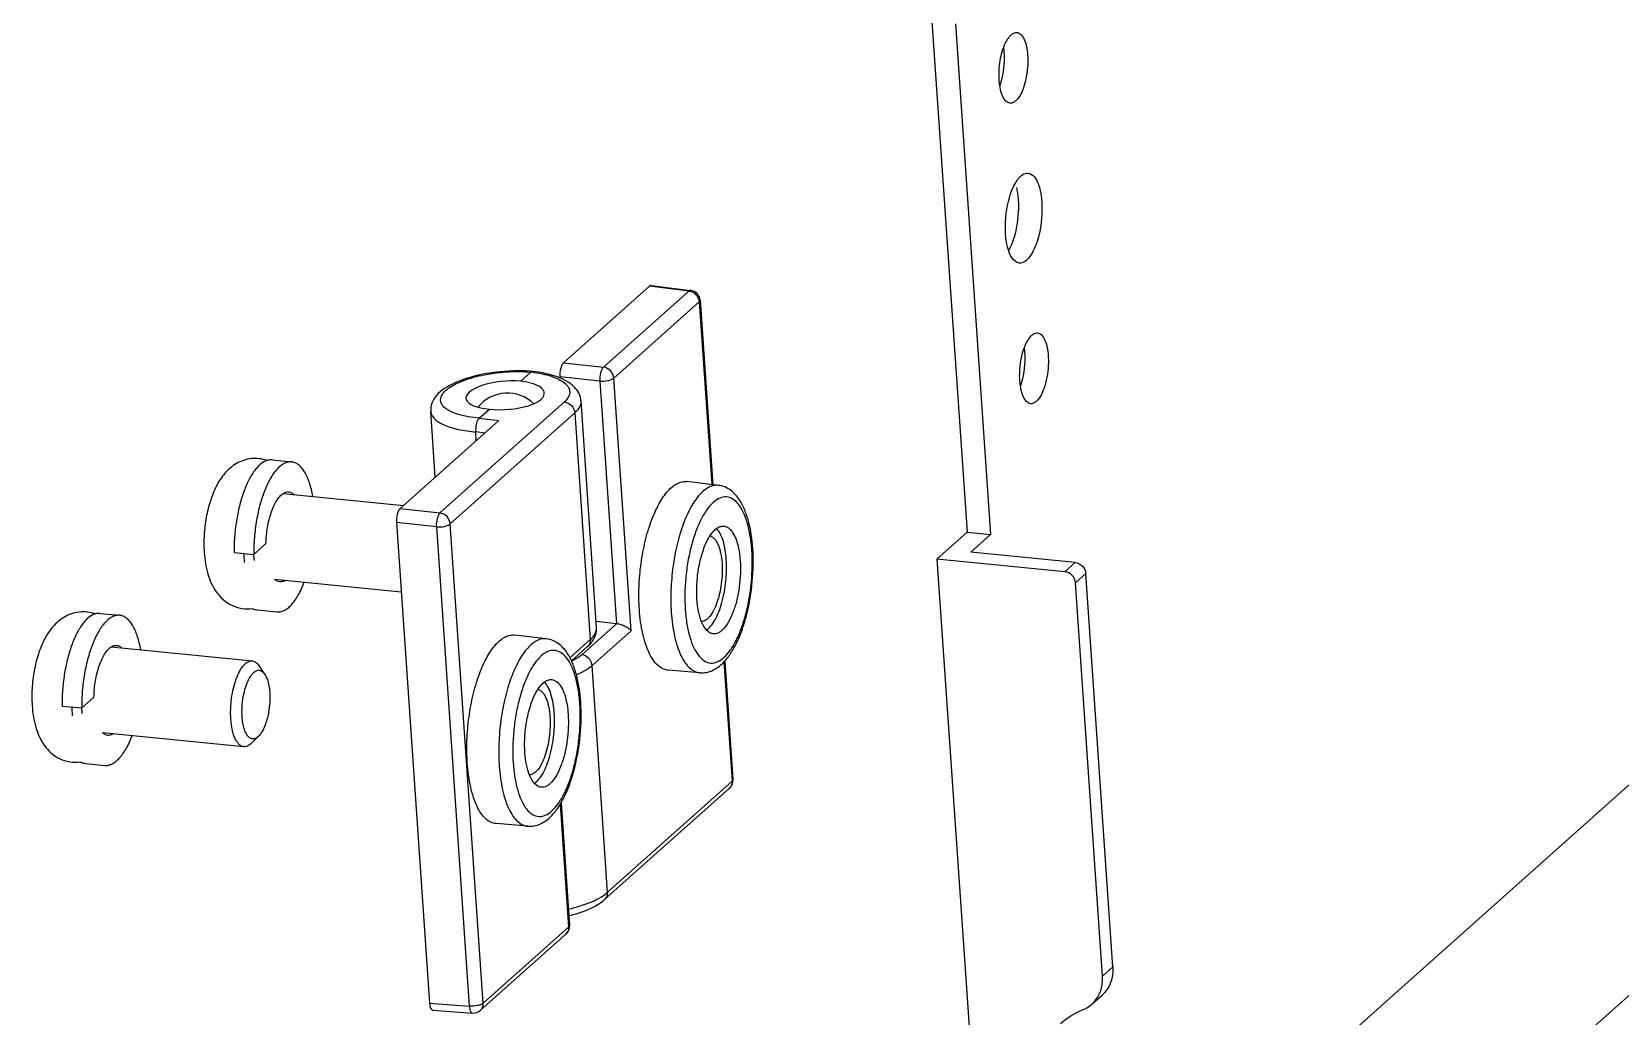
# Model space of a CAD drawing. Extents: x -425 to 6552, y -3049 to 3105.
# Drawn here: x -167.3 to -135.75, y -1881.46 to -1861.92 of the extents above; entities that cross this region are included whole.
import ezdxf

# ---------------------------------------------------------------- set-up
doc = ezdxf.new("R2010")
doc.units = 0
doc.layers.get('0').update_dxf_attribs({"linetype": 'CONTINUOUS'})

msp = doc.modelspace()

# ---------------------------------------------------------------- linework, layer by layer
at = {"color": 7, "linetype": 'CONTINUOUS'}
for p, q in [((-149.42, -1861.717), (-148.723, -1871.855)), ((-148.95, -1861.764), (-148.254, -1871.902)), ((-156.737, -1868.494), (-155.029, -1866.971)), ((-154.248, -1867.068), (-155.945, -1868.58)), ((-154.248, -1867.068), (-155.029, -1866.971)), ((-154.993, -1866.957), (-154.212, -1867.055)), ((-155.739, -1868.798), (-154.043, -1867.286)), ((-154.043, -1867.286), (-153.794, -1870.91)), ((-154.025, -1867.252), (-153.773, -1870.913)), ((-157.585, -1868.856), (-157.385, -1868.677)), ((-157.35, -1868.663), (-157.351, -1868.663)), ((-156.737, -1868.494), (-155.945, -1868.58)), ((-156.016, -1868.855), (-156.809, -1868.769)), ((-156.809, -1868.769), (-156.807, -1868.793)), ((-156.016, -1868.855), (-155.685, -1873.673)), ((-155.394, -1873.815), (-155.739, -1868.798)), ((-156.719, -1869.271), (-159.191, -1871.474)), ((-156.08, -1873.75), (-156.389, -1869.249)), ((-156.389, -1869.249), (-156.389, -1869.249)), ((-158.021, -1869.639), (-159.983, -1871.388)), ((-159.375, -1869.454), (-159.375, -1869.456)), ((-159.285, -1870.765), (-159.375, -1869.454)), ((-159.374, -1869.415), (-159.373, -1869.456)), ((-158.985, -1871.692), (-156.514, -1869.489)), ((-158.41, -1869.59), (-158.209, -1869.412)), ((-158.41, -1869.59), (-158.021, -1869.639)), ((-156.514, -1869.489), (-156.205, -1873.987)), ((-158.301, -1869.888), (-158.481, -1869.866)), ((-158.469, -1870.038), (-158.481, -1869.866)), ((-162.526, -1870.422), (-162.135, -1870.46)), ((-153.66, -1870.926), (-154.287, -1870.852)), ((-162.306, -1871.088), (-159.913, -1871.325)), ((-159.983, -1871.388), (-159.191, -1871.474)), ((-159.262, -1871.749), (-160.055, -1871.662)), ((-160.055, -1871.662), (-159.399, -1881.204)), ((-159.262, -1871.749), (-158.608, -1881.263)), ((-158.331, -1881.206), (-158.985, -1871.692)), ((-149.321, -1872.389), (-148.723, -1871.855)), ((-148.723, -1871.855), (-148.254, -1871.902)), ((-148.647, -1872.252), (-148.254, -1871.902)), ((-129.758, -1871.68), (-144.683, -1884.985)), ((-162.888, -1872.299), (-162.646, -1872.083)), ((-163.279, -1872.26), (-162.888, -1872.299)), ((-162.892, -1872.3), (-162.892, -1872.299)), ((-162.891, -1872.299), (-162.891, -1872.299)), ((-146.78, -1872.64), (-149.321, -1872.389)), ((-149.321, -1872.389), (-148.434, -1885.287)), ((-146.575, -1872.458), (-148.647, -1872.252)), ((-146.78, -1872.64), (-146.575, -1872.458)), ((-125.707, -1872.251), (-143.166, -1887.815)), ((-162.474, -1872.79), (-159.96, -1873.039)), ((-146.57, -1872.859), (-146.365, -1872.676)), ((-145.829, -1880.483), (-146.365, -1872.676)), ((-146.034, -1880.666), (-146.57, -1872.859)), ((-165.943, -1873.467), (-165.552, -1873.506)), ((-162.821, -1873.4), (-162.43, -1873.438)), ((-155.685, -1873.673), (-156.375, -1874.288)), ((-155.685, -1873.673), (-156.088, -1873.629)), ((-157.076, -1873.972), (-157.704, -1873.898)), ((-156.205, -1873.987), (-156.609, -1874.347)), ((-156.169, -1874.505), (-155.394, -1873.815)), ((-165.722, -1874.134), (-162.918, -1874.412)), ((-156.258, -1874.127), (-156.577, -1874.412)), ((-153.552, -1874.432), (-153.389, -1876.8)), ((-153.533, -1874.411), (-153.371, -1876.766)), ((-162.669, -1874.675), (-162.782, -1874.508)), ((-155.86, -1879.003), (-156.169, -1874.505)), ((-154.028, -1874.646), (-154.659, -1874.595)), ((-166.696, -1875.306), (-166.305, -1875.345)), ((-166.308, -1875.345), (-166.308, -1875.345)), ((-166.308, -1875.345), (-166.308, -1875.345)), ((-166.305, -1875.345), (-166.062, -1875.129)), ((-165.891, -1875.835), (-163.086, -1876.113)), ((-162.791, -1875.904), (-162.934, -1876.045)), ((-166.238, -1876.445), (-165.847, -1876.484)), ((-155.913, -1879.143), (-153.442, -1876.94)), ((-153.389, -1876.8), (-155.86, -1879.003)), ((-156.802, -1877.258), (-156.635, -1879.694)), ((-156.784, -1877.227), (-156.617, -1879.66)), ((-157.445, -1877.692), (-158.075, -1877.641)), ((-156.635, -1879.694), (-158.331, -1881.206)), ((-156.688, -1879.834), (-158.384, -1881.346)), ((-146.034, -1880.666), (-145.829, -1880.483)), ((-146.247, -1881.226), (-146.042, -1881.044)), ((-159.399, -1881.204), (-158.608, -1881.263)), ((-159.334, -1881.341), (-158.542, -1881.4))]:
    msp.add_line(p, q, dxfattribs=at)
for points in [[(-157.351, -1868.663), (-157.406, -1868.659), (-157.485, -1868.655), (-157.565, -1868.653), (-157.648, -1868.652), (-157.733, -1868.654), (-157.819, -1868.658), (-157.906, -1868.663), (-157.994, -1868.671), (-158.083, -1868.681), (-158.17, -1868.693), (-158.258, -1868.707), (-158.344, -1868.722), (-158.428, -1868.74), (-158.51, -1868.76), (-158.59, -1868.782), (-158.667, -1868.805), (-158.742, -1868.83), (-158.812, -1868.857), (-158.879, -1868.885), (-158.943, -1868.914), (-159.001, -1868.944), (-159.055, -1868.974), (-159.104, -1869.006), (-159.149, -1869.038), (-159.189, -1869.071), (-159.226, -1869.104), (-159.258, -1869.139), (-159.287, -1869.176), (-159.312, -1869.214), (-159.333, -1869.253), (-159.35, -1869.293), (-159.363, -1869.334), (-159.37, -1869.375), (-159.374, -1869.415)], [(-156.391, -1869.249), (-156.395, -1869.214), (-156.402, -1869.177), (-156.414, -1869.14), (-156.429, -1869.104), (-156.448, -1869.068), (-156.47, -1869.033), (-156.497, -1869), (-156.526, -1868.968), (-156.559, -1868.938), (-156.595, -1868.909), (-156.634, -1868.882), (-156.677, -1868.856), (-156.723, -1868.831), (-156.774, -1868.807), (-156.828, -1868.785), (-156.886, -1868.763), (-156.947, -1868.743), (-157.012, -1868.725), (-157.079, -1868.709), (-157.149, -1868.694), (-157.221, -1868.681), (-157.294, -1868.67), (-157.35, -1868.663)], [(-156.258, -1874.127), (-156.234, -1874.105), (-156.203, -1874.073), (-156.176, -1874.039), (-156.152, -1874.005), (-156.131, -1873.969), (-156.113, -1873.933), (-156.099, -1873.896), (-156.089, -1873.859), (-156.083, -1873.821), (-156.081, -1873.785), (-156.081, -1873.75)], [(-156.63, -1879.468), (-156.567, -1879.452), (-156.486, -1879.429), (-156.406, -1879.403), (-156.329, -1879.376), (-156.256, -1879.347), (-156.186, -1879.316), (-156.12, -1879.283), (-156.058, -1879.248), (-156.001, -1879.211), (-155.949, -1879.173), (-155.913, -1879.143)]]:
    msp.add_lwpolyline(points, dxfattribs=at)
for centre, radius, start, end in [((-154.238, -1867.267), 0.214, 3.9314, 82.9066), ((-157.694, -1871.353), 2.694, 82.6995, 83.4067), ((-157.683, -1871.264), 2.604, 81.9375, 82.7), ((-157.849, -1869.841), 0.748, 45.8054, 141.4655), ((-159.178, -1869.441), 0.196, 184.2848, 192.8021), ((-154.75, -1872.482), 1.52, 11.4688, 11.6218), ((-160.254, -1872.196), 2.833, 181.69, 183.9059), ((-160.493, -1872.212), 2.593, 183.9204, 185.4433), ((-156.276, -1873.763), 0.195, 359.129, 3.7676), ((-156.279, -1873.763), 0.199, 355.6528, 359.1269), ((-163.671, -1875.242), 2.833, 181.69, 183.9059), ((-158.166, -1875.527), 1.52, 11.4688, 11.6218), ((-163.91, -1875.258), 2.593, 183.9204, 185.4433), ((-153.584, -1876.781), 0.214, 311.7154, 3.9314), ((-156.83, -1879.674), 0.214, 311.7154, 3.9314), ((-156.789, -1879.72), 0.152, 311.703, 315.6509), ((-158.526, -1881.187), 0.214, 265.7585, 311.7154)]:
    msp.add_arc(centre, radius, start, end, dxfattribs=at)
for centre, major_axis, ratio, start_param, end_param in [((-155.015, -1867.17), (0.021, 0.213), 0.394304, -0.009834, 0.404871), ((-156.723, -1868.693), (0.021, 0.213), 0.394478, 0.404879, 1.97538), ((-157.897, -1869.134), (0.777, 0.067), 0.355007, 7.411148, 10.552741), ((-157.897, -1869.134), (0.779, 0.04), 0.368771, 4.281837, 7.42343), ((-159.969, -1871.586), (0.021, 0.213), 0.394478, 0.404889, 1.97538), ((-159.313, -1881.128), (0.021, 0.213), 0.394304, -4.307213, -3.131758)]:
    msp.add_ellipse(centre, major_axis=major_axis, ratio=ratio, start_param=start_param, end_param=end_param, dxfattribs=at)
for points in [[(-147.958, -1862.142), (-147.946, -1862.117), (-147.933, -1862.093), (-147.918, -1862.069)], [(-147.918, -1862.069), (-147.898, -1862.038), (-147.875, -1862.008), (-147.848, -1861.983)], [(-147.763, -1864.926), (-147.743, -1864.89), (-147.719, -1864.856), (-147.693, -1864.825)], [(-147.693, -1864.825), (-147.681, -1864.811), (-147.668, -1864.798), (-147.655, -1864.786)], [(-147.879, -1866.316), (-147.897, -1866.273), (-147.91, -1866.228), (-147.921, -1866.183)], [(-147.686, -1866.514), (-147.7, -1866.513), (-147.714, -1866.509), (-147.727, -1866.504)], [(-147.548, -1868.106), (-147.536, -1868.081), (-147.523, -1868.056), (-147.508, -1868.033)], [(-147.508, -1868.033), (-147.488, -1868.002), (-147.465, -1867.972), (-147.438, -1867.947)], [(-146.037, -1880.813), (-146.032, -1880.764), (-146.031, -1880.715), (-146.034, -1880.666)], [(-146.867, -1881.611), (-146.738, -1881.496), (-146.587, -1881.403), (-146.427, -1881.338)], [(-146.427, -1881.338), (-146.361, -1881.311), (-146.299, -1881.273), (-146.247, -1881.226)]]:
    msp.add_open_spline(points, degree=3, dxfattribs=at)
for points, knots in [([(-147.848, -1861.983), (-147.839, -1861.975), (-147.806, -1861.949), (-147.762, -1861.934), (-147.733, -1861.937)], [0, 0, 0, 0, 0.28786, 1, 1, 1, 1]), ([(-147.623, -1862.014), (-147.568, -1862.093), (-147.513, -1862.322), (-147.513, -1862.677), (-147.586, -1863.022), (-147.687, -1863.232), (-147.757, -1863.295)], [0, 0, 0, 0, 0.215291, 0.503459, 0.789619, 1, 1, 1, 1]), ([(-147.733, -1861.937), (-147.723, -1861.938), (-147.678, -1861.949), (-147.643, -1861.984), (-147.623, -1862.014)], [0, 0, 0, 0, 0.222543, 1, 1, 1, 1]), ([(-147.872, -1863.341), (-147.935, -1863.335), (-148.019, -1863.224), (-148.064, -1863.063), (-148.098, -1862.82), (-148.078, -1862.504), (-148.012, -1862.252), (-147.958, -1862.142)], [0, 0, 0, 0, 0.148532, 0.263469, 0.401966, 0.713516, 1, 1, 1, 1]), ([(-148, -1862.244), (-147.991, -1862.304), (-147.975, -1862.554), (-148.01, -1862.809), (-148.074, -1862.987)], [0, 0, 0, 0, 0.242415, 1, 1, 1, 1]), ([(-147.757, -1863.295), (-147.766, -1863.303), (-147.799, -1863.329), (-147.842, -1863.344), (-147.872, -1863.341)], [0, 0, 0, 0, 0.28786, 1, 1, 1, 1]), ([(-147.921, -1866.183), (-147.972, -1865.97), (-147.969, -1865.535), (-147.867, -1865.107), (-147.763, -1864.926)], [0, 0, 0, 0, 0.511308, 1, 1, 1, 1]), ([(-147.655, -1864.786), (-147.643, -1864.776), (-147.602, -1864.743), (-147.547, -1864.724), (-147.509, -1864.728)], [0, 0, 0, 0, 0.28786, 1, 1, 1, 1]), ([(-147.509, -1864.728), (-147.409, -1864.737), (-147.293, -1864.939), (-147.243, -1865.199), (-147.223, -1865.581), (-147.279, -1865.96), (-147.406, -1866.286), (-147.492, -1866.413), (-147.54, -1866.456)], [0, 0, 0, 0, 0.160458, 0.290227, 0.443464, 0.761396, 0.89635, 1, 1, 1, 1]), ([(-147.743, -1865.012), (-147.693, -1865.225), (-147.695, -1865.661), (-147.797, -1866.088), (-147.901, -1866.27)], [0, 0, 0, 0, 0.511308, 1, 1, 1, 1]), ([(-147.727, -1866.504), (-147.743, -1866.497), (-147.813, -1866.453), (-147.855, -1866.376), (-147.879, -1866.316)], [0, 0, 0, 0, 0.204511, 1, 1, 1, 1]), ([(-147.54, -1866.456), (-147.552, -1866.466), (-147.593, -1866.499), (-147.648, -1866.518), (-147.686, -1866.514)], [0, 0, 0, 0, 0.28786, 1, 1, 1, 1]), ([(-154.212, -1867.055), (-154.215, -1867.054), (-154.228, -1867.054), (-154.241, -1867.062), (-154.248, -1867.068)], [0, 0, 0, 0, 0.225422, 1, 1, 1, 1]), ([(-154.248, -1867.068), (-154.196, -1867.074), (-154.095, -1867.129), (-154.046, -1867.233), (-154.043, -1867.286)], [0, 0, 0, 0, 0.498215, 1, 1, 1, 1]), ([(-154.043, -1867.286), (-154.04, -1867.283), (-154.031, -1867.274), (-154.024, -1867.261), (-154.025, -1867.252)], [0, 0, 0, 0, 0.299258, 1, 1, 1, 1]), ([(-147.462, -1869.305), (-147.526, -1869.298), (-147.609, -1869.187), (-147.654, -1869.027), (-147.688, -1868.784), (-147.668, -1868.468), (-147.602, -1868.216), (-147.548, -1868.106)], [0, 0, 0, 0, 0.148532, 0.263469, 0.401966, 0.713516, 1, 1, 1, 1]), ([(-147.438, -1867.947), (-147.429, -1867.939), (-147.396, -1867.913), (-147.353, -1867.898), (-147.323, -1867.901)], [0, 0, 0, 0, 0.28786, 1, 1, 1, 1]), ([(-147.323, -1867.901), (-147.244, -1867.909), (-147.153, -1868.067), (-147.114, -1868.271), (-147.098, -1868.572), (-147.151, -1868.913), (-147.261, -1869.181), (-147.348, -1869.259)], [0, 0, 0, 0, 0.160759, 0.290771, 0.444296, 0.762825, 1, 1, 1, 1]), ([(-147.59, -1868.208), (-147.581, -1868.268), (-147.565, -1868.518), (-147.6, -1868.772), (-147.664, -1868.951)], [0, 0, 0, 0, 0.242415, 1, 1, 1, 1]), ([(-159.072, -1869.038), (-159.034, -1869.004), (-158.942, -1868.941), (-158.709, -1868.83), (-158.348, -1868.728), (-157.876, -1868.664), (-157.547, -1868.663), (-157.385, -1868.677)], [0, 0, 0, 0, 0.085764, 0.189284, 0.439735, 0.72242, 1, 1, 1, 1]), ([(-157.351, -1868.663), (-157.353, -1868.663), (-157.366, -1868.663), (-157.377, -1868.67), (-157.385, -1868.677)], [0, 0, 0, 0, 0.225083, 1, 1, 1, 1]), ([(-157.317, -1868.685), (-157.248, -1868.695), (-157.119, -1868.719), (-156.942, -1868.77), (-156.798, -1868.834), (-156.691, -1868.909), (-156.623, -1868.996), (-156.598, -1869.134), (-156.668, -1869.225), (-156.719, -1869.271)], [0, 0, 0, 0, 0.193108, 0.3642, 0.509765, 0.628715, 0.724428, 0.807678, 1, 1, 1, 1]), ([(-155.945, -1868.58), (-155.958, -1868.593), (-155.98, -1868.63), (-156.011, -1868.721), (-156.019, -1868.801), (-156.016, -1868.855)], [0, 0, 0, 0, 0.186189, 0.435097, 1, 1, 1, 1]), ([(-155.739, -1868.798), (-155.743, -1868.745), (-155.791, -1868.641), (-155.892, -1868.587), (-155.945, -1868.58)], [0, 0, 0, 0, 0.501785, 1, 1, 1, 1]), ([(-158.41, -1869.59), (-158.483, -1869.585), (-158.621, -1869.568), (-158.812, -1869.526), (-158.968, -1869.47), (-159.087, -1869.401), (-159.153, -1869.328), (-159.177, -1869.266), (-159.182, -1869.203), (-159.151, -1869.118), (-159.102, -1869.064), (-159.072, -1869.038)], [0, 0, 0, 0, 0.195399, 0.368845, 0.516025, 0.635138, 0.729006, 0.769873, 0.809445, 0.894217, 1, 1, 1, 1]), ([(-156.016, -1868.855), (-155.963, -1868.86), (-155.883, -1868.856), (-155.791, -1868.83), (-155.753, -1868.81), (-155.739, -1868.798)], [0, 0, 0, 0, 0.561642, 0.811474, 1, 1, 1, 1]), ([(-156.719, -1869.271), (-156.667, -1869.277), (-156.566, -1869.332), (-156.517, -1869.436), (-156.514, -1869.489)], [0, 0, 0, 0, 0.498215, 1, 1, 1, 1]), ([(-156.391, -1869.249), (-156.389, -1869.269), (-156.393, -1869.311), (-156.426, -1869.399), (-156.476, -1869.455), (-156.514, -1869.489)], [0, 0, 0, 0, 0.217285, 0.449074, 1, 1, 1, 1]), ([(-147.348, -1869.259), (-147.356, -1869.267), (-147.389, -1869.293), (-147.433, -1869.308), (-147.462, -1869.305)], [0, 0, 0, 0, 0.28786, 1, 1, 1, 1]), ([(-159.369, -1869.484), (-159.363, -1869.509), (-159.341, -1869.559), (-159.283, -1869.624), (-159.199, -1869.683), (-159.047, -1869.758), (-158.805, -1869.827), (-158.596, -1869.856), (-158.481, -1869.865)], [0, 0, 0, 0, 0.07399, 0.158481, 0.258329, 0.375383, 0.658963, 1, 1, 1, 1]), ([(-158.41, -1869.59), (-158.423, -1869.602), (-158.447, -1869.639), (-158.478, -1869.731), (-158.485, -1869.811), (-158.481, -1869.866)], [0, 0, 0, 0, 0.188099, 0.436672, 1, 1, 1, 1]), ([(-162.625, -1870.432), (-162.675, -1870.415), (-162.778, -1870.391), (-162.938, -1870.39), (-163.092, -1870.425), (-163.233, -1870.489), (-163.358, -1870.578), (-163.5, -1870.72), (-163.64, -1870.938), (-163.759, -1871.236), (-163.839, -1871.564), (-163.88, -1871.908), (-163.88, -1872.141), (-163.872, -1872.256)], [0, 0, 0, 0, 0.06127, 0.122587, 0.183382, 0.243173, 0.301756, 0.359462, 0.475607, 0.598763, 0.730383, 0.866302, 1, 1, 1, 1]), ([(-162.625, -1870.432), (-162.671, -1870.447), (-162.739, -1870.489), (-162.818, -1870.565), (-162.903, -1870.669), (-163, -1870.836), (-163.099, -1871.072), (-163.179, -1871.344), (-163.238, -1871.641), (-163.274, -1871.949), (-163.28, -1872.157), (-163.279, -1872.26)], [0, 0, 0, 0, 0.072059, 0.114671, 0.162147, 0.27165, 0.399044, 0.540688, 0.691763, 0.84678, 1, 1, 1, 1]), ([(-162.135, -1870.46), (-162.158, -1870.458), (-162.206, -1870.461), (-162.277, -1870.485), (-162.348, -1870.529), (-162.417, -1870.592), (-162.484, -1870.672), (-162.573, -1870.807), (-162.673, -1871.015), (-162.768, -1871.301), (-162.838, -1871.62), (-162.881, -1871.957), (-162.889, -1872.185), (-162.888, -1872.299)], [0, 0, 0, 0, 0.032342, 0.066881, 0.10534, 0.148805, 0.197812, 0.252485, 0.377849, 0.521416, 0.677547, 0.839482, 1, 1, 1, 1]), ([(-162.526, -1870.422), (-162.534, -1870.421), (-162.567, -1870.419), (-162.601, -1870.425), (-162.625, -1870.432)], [0, 0, 0, 0, 0.245094, 1, 1, 1, 1]), ([(-161.717, -1871.146), (-161.732, -1871.053), (-161.763, -1870.92), (-161.825, -1870.758), (-161.876, -1870.659), (-161.933, -1870.578), (-161.995, -1870.517), (-162.063, -1870.476), (-162.111, -1870.463), (-162.135, -1870.46)], [0, 0, 0, 0, 0.333575, 0.479075, 0.609265, 0.724322, 0.825561, 0.91587, 1, 1, 1, 1]), ([(-155.23, -1873.393), (-155.24, -1873.244), (-155.244, -1872.938), (-155.205, -1872.482), (-155.123, -1872.041), (-155.004, -1871.639), (-154.856, -1871.302), (-154.706, -1871.075), (-154.575, -1870.948), (-154.48, -1870.886), (-154.383, -1870.851), (-154.318, -1870.848), (-154.287, -1870.852)], [0, 0, 0, 0, 0.154813, 0.314824, 0.47181, 0.617811, 0.74595, 0.851469, 0.895392, 0.93389, 0.968117, 1, 1, 1, 1]), ([(-153.66, -1870.926), (-153.69, -1870.923), (-153.755, -1870.925), (-153.851, -1870.96), (-153.945, -1871.022), (-154.076, -1871.148), (-154.225, -1871.373), (-154.372, -1871.708), (-154.49, -1872.107), (-154.571, -1872.546), (-154.61, -1872.999), (-154.607, -1873.303), (-154.596, -1873.451)], [0, 0, 0, 0, 0.031883, 0.066111, 0.104609, 0.148533, 0.254053, 0.382191, 0.52819, 0.685177, 0.845187, 1, 1, 1, 1]), ([(-153.244, -1871.214), (-153.292, -1871.14), (-153.381, -1871.04), (-153.533, -1870.953), (-153.617, -1870.931), (-153.66, -1870.926)], [0, 0, 0, 0, 0.506006, 0.752425, 1, 1, 1, 1]), ([(-162.646, -1872.083), (-162.643, -1871.975), (-162.623, -1871.765), (-162.563, -1871.515), (-162.494, -1871.339), (-162.438, -1871.232), (-162.377, -1871.147), (-162.33, -1871.104), (-162.306, -1871.088)], [0, 0, 0, 0, 0.299906, 0.584103, 0.710912, 0.823425, 0.919837, 1, 1, 1, 1]), ([(-162.306, -1871.088), (-162.288, -1871.076), (-162.253, -1871.059), (-162.213, -1871.054), (-162.194, -1871.056)], [0, 0, 0, 0, 0.527481, 1, 1, 1, 1]), ([(-162.194, -1871.056), (-162.176, -1871.058), (-162.137, -1871.07), (-162.106, -1871.094), (-162.091, -1871.109)], [0, 0, 0, 0, 0.472506, 1, 1, 1, 1]), ([(-152.996, -1872.215), (-153.003, -1872.118), (-153.023, -1871.935), (-153.078, -1871.681), (-153.155, -1871.468), (-153.251, -1871.304), (-153.366, -1871.192), (-153.502, -1871.144), (-153.644, -1871.174), (-153.778, -1871.268), (-153.903, -1871.417), (-154.018, -1871.616), (-154.121, -1871.859), (-154.206, -1872.138), (-154.271, -1872.442), (-154.327, -1872.862), (-154.333, -1873.183), (-154.319, -1873.394)], [0, 0, 0, 0, 0.076718, 0.145706, 0.205322, 0.254828, 0.295065, 0.329483, 0.364325, 0.405588, 0.456344, 0.517185, 0.587239, 0.664766, 0.747485, 0.83279, 1, 1, 1, 1]), ([(-152.978, -1872.181), (-152.991, -1871.997), (-153.028, -1871.733), (-153.134, -1871.411), (-153.204, -1871.274), (-153.244, -1871.214)], [0, 0, 0, 0, 0.546309, 0.784717, 1, 1, 1, 1]), ([(-159.191, -1871.474), (-159.204, -1871.486), (-159.226, -1871.523), (-159.257, -1871.615), (-159.265, -1871.694), (-159.262, -1871.749)], [0, 0, 0, 0, 0.186189, 0.435097, 1, 1, 1, 1]), ([(-158.985, -1871.692), (-158.988, -1871.639), (-159.037, -1871.535), (-159.138, -1871.48), (-159.191, -1871.474)], [0, 0, 0, 0, 0.501785, 1, 1, 1, 1]), ([(-159.262, -1871.749), (-159.209, -1871.754), (-159.129, -1871.749), (-159.037, -1871.723), (-158.998, -1871.704), (-158.985, -1871.692)], [0, 0, 0, 0, 0.561642, 0.811474, 1, 1, 1, 1]), ([(-153.835, -1871.938), (-153.815, -1871.907), (-153.773, -1871.85), (-153.703, -1871.782), (-153.63, -1871.741), (-153.578, -1871.734), (-153.555, -1871.735)], [0, 0, 0, 0, 0.31383, 0.579533, 0.803047, 1, 1, 1, 1]), ([(-153.504, -1872.397), (-153.513, -1872.271), (-153.539, -1872.093), (-153.618, -1871.89), (-153.669, -1871.812), (-153.698, -1871.782)], [0, 0, 0, 0, 0.579176, 0.811277, 1, 1, 1, 1]), ([(-153.555, -1871.735), (-153.522, -1871.738), (-153.45, -1871.768), (-153.368, -1871.865), (-153.303, -1872.005), (-153.273, -1872.115), (-153.261, -1872.175)], [0, 0, 0, 0, 0.177173, 0.393578, 0.66765, 1, 1, 1, 1]), ([(-154.319, -1873.394), (-154.312, -1873.491), (-154.292, -1873.674), (-154.237, -1873.928), (-154.16, -1874.141), (-154.064, -1874.305), (-153.949, -1874.417), (-153.813, -1874.465), (-153.671, -1874.435), (-153.537, -1874.341), (-153.412, -1874.192), (-153.297, -1873.993), (-153.194, -1873.75), (-153.109, -1873.471), (-153.044, -1873.167), (-152.988, -1872.747), (-152.982, -1872.426), (-152.996, -1872.215)], [0, 0, 0, 0, 0.076718, 0.145706, 0.205322, 0.254828, 0.295065, 0.329483, 0.364325, 0.405588, 0.456344, 0.517185, 0.587239, 0.664766, 0.747485, 0.83279, 1, 1, 1, 1]), ([(-154.087, -1873.187), (-154.094, -1873.074), (-154.093, -1872.843), (-154.048, -1872.506), (-153.966, -1872.2), (-153.884, -1872.016), (-153.835, -1871.938)], [0, 0, 0, 0, 0.264671, 0.535093, 0.7872, 1, 1, 1, 1]), ([(-153.829, -1871.93), (-153.813, -1871.933), (-153.781, -1871.948), (-153.738, -1871.984), (-153.7, -1872.036), (-153.667, -1872.101), (-153.639, -1872.179), (-153.607, -1872.304), (-153.594, -1872.403), (-153.589, -1872.473)], [0, 0, 0, 0, 0.078111, 0.165845, 0.267384, 0.384595, 0.517714, 0.66586, 1, 1, 1, 1]), ([(-153.564, -1874.446), (-153.51, -1874.391), (-153.409, -1874.262), (-153.284, -1874.035), (-153.178, -1873.772), (-153.059, -1873.372), (-152.972, -1872.837), (-152.963, -1872.398), (-152.978, -1872.181)], [0, 0, 0, 0, 0.09657, 0.204112, 0.323086, 0.451891, 0.726783, 1, 1, 1, 1]), ([(-153.26, -1872.179), (-153.256, -1872.198), (-153.242, -1872.279), (-153.233, -1872.36), (-153.228, -1872.422)], [0, 0, 0, 0, 0.238249, 1, 1, 1, 1]), ([(-163.872, -1872.256), (-163.862, -1872.399), (-163.83, -1872.609), (-163.737, -1872.869), (-163.638, -1873.045), (-163.503, -1873.198), (-163.33, -1873.315), (-163.128, -1873.379), (-162.985, -1873.38), (-162.916, -1873.37)], [0, 0, 0, 0, 0.258927, 0.380428, 0.500074, 0.621393, 0.745903, 0.872748, 1, 1, 1, 1]), ([(-162.874, -1872.416), (-162.875, -1872.407), (-162.883, -1872.368), (-162.888, -1872.329), (-162.892, -1872.3)], [0, 0, 0, 0, 0.242115, 1, 1, 1, 1]), ([(-153.589, -1872.473), (-153.585, -1872.539), (-153.583, -1872.673), (-153.6, -1872.874), (-153.634, -1873.07), (-153.685, -1873.249), (-153.749, -1873.402), (-153.814, -1873.507), (-153.871, -1873.569), (-153.912, -1873.602), (-153.954, -1873.623), (-153.983, -1873.628), (-153.997, -1873.629)], [0, 0, 0, 0, 0.152271, 0.309744, 0.464817, 0.610082, 0.739026, 0.8469, 0.892367, 0.932398, 0.96779, 1, 1, 1, 1]), ([(-153.897, -1873.799), (-153.864, -1873.776), (-153.8, -1873.711), (-153.72, -1873.587), (-153.647, -1873.43), (-153.564, -1873.176), (-153.502, -1872.828), (-153.494, -1872.54), (-153.504, -1872.397)], [0, 0, 0, 0, 0.080595, 0.179374, 0.295456, 0.425933, 0.712568, 1, 1, 1, 1]), ([(-153.228, -1872.422), (-153.222, -1872.507), (-153.22, -1872.682), (-153.243, -1872.942), (-153.289, -1873.194), (-153.357, -1873.423), (-153.442, -1873.616), (-153.528, -1873.745), (-153.603, -1873.818), (-153.657, -1873.854), (-153.712, -1873.873), (-153.749, -1873.875), (-153.767, -1873.873)], [0, 0, 0, 0, 0.154815, 0.314823, 0.471811, 0.617811, 0.745948, 0.851469, 0.895392, 0.93389, 0.968117, 1, 1, 1, 1]), ([(-146.575, -1872.458), (-146.522, -1872.463), (-146.419, -1872.517), (-146.369, -1872.622), (-146.365, -1872.676)], [0, 0, 0, 0, 0.497737, 1, 1, 1, 1]), ([(-162.371, -1872.843), (-162.39, -1872.841), (-162.428, -1872.829), (-162.46, -1872.804), (-162.474, -1872.79)], [0, 0, 0, 0, 0.472497, 1, 1, 1, 1]), ([(-162.43, -1873.438), (-162.407, -1873.441), (-162.356, -1873.438), (-162.282, -1873.411), (-162.209, -1873.363), (-162.137, -1873.295), (-162.068, -1873.208), (-161.976, -1873.061), (-161.919, -1872.937), (-161.885, -1872.848)], [0, 0, 0, 0, 0.084131, 0.17444, 0.275679, 0.390736, 0.520927, 0.666426, 1, 1, 1, 1]), ([(-162.26, -1872.811), (-162.277, -1872.822), (-162.313, -1872.84), (-162.353, -1872.845), (-162.371, -1872.843)], [0, 0, 0, 0, 0.527474, 1, 1, 1, 1]), ([(-146.57, -1872.859), (-146.574, -1872.805), (-146.624, -1872.7), (-146.727, -1872.646), (-146.78, -1872.64)], [0, 0, 0, 0, 0.502263, 1, 1, 1, 1]), ([(-166.041, -1873.478), (-166.091, -1873.461), (-166.195, -1873.437), (-166.354, -1873.436), (-166.509, -1873.47), (-166.65, -1873.535), (-166.774, -1873.624), (-166.916, -1873.766), (-167.057, -1873.983), (-167.176, -1874.281), (-167.256, -1874.609), (-167.297, -1874.954), (-167.297, -1875.187), (-167.289, -1875.302)], [0, 0, 0, 0, 0.06127, 0.122587, 0.183382, 0.243173, 0.301756, 0.359462, 0.475607, 0.598763, 0.730383, 0.866302, 1, 1, 1, 1]), ([(-166.041, -1873.478), (-166.088, -1873.493), (-166.156, -1873.534), (-166.234, -1873.61), (-166.32, -1873.715), (-166.417, -1873.882), (-166.515, -1874.118), (-166.596, -1874.39), (-166.655, -1874.687), (-166.69, -1874.995), (-166.697, -1875.203), (-166.696, -1875.306)], [0, 0, 0, 0, 0.072059, 0.114671, 0.162147, 0.27165, 0.399044, 0.540688, 0.691763, 0.84678, 1, 1, 1, 1]), ([(-165.943, -1873.467), (-165.951, -1873.467), (-165.984, -1873.465), (-166.017, -1873.471), (-166.041, -1873.478)], [0, 0, 0, 0, 0.245094, 1, 1, 1, 1]), ([(-162.916, -1873.37), (-162.908, -1873.374), (-162.879, -1873.388), (-162.846, -1873.397), (-162.821, -1873.4)], [0, 0, 0, 0, 0.258255, 1, 1, 1, 1]), ([(-154.659, -1874.595), (-154.695, -1874.593), (-154.771, -1874.571), (-154.873, -1874.498), (-154.965, -1874.388), (-155.045, -1874.244), (-155.113, -1874.068), (-155.189, -1873.784), (-155.219, -1873.553), (-155.23, -1873.393)], [0, 0, 0, 0, 0.077591, 0.163048, 0.262188, 0.377861, 0.510743, 0.660034, 1, 1, 1, 1]), ([(-154.596, -1873.451), (-154.585, -1873.61), (-154.556, -1873.84), (-154.48, -1874.122), (-154.413, -1874.297), (-154.333, -1874.44), (-154.242, -1874.549), (-154.14, -1874.622), (-154.065, -1874.643), (-154.028, -1874.646)], [0, 0, 0, 0, 0.339961, 0.489252, 0.622135, 0.737811, 0.83695, 0.922408, 1, 1, 1, 1]), ([(-154, -1873.623), (-154.025, -1873.559), (-154.063, -1873.414), (-154.081, -1873.267), (-154.087, -1873.187)], [0, 0, 0, 0, 0.462295, 1, 1, 1, 1]), ([(-165.552, -1873.506), (-165.575, -1873.504), (-165.623, -1873.506), (-165.694, -1873.531), (-165.764, -1873.575), (-165.833, -1873.637), (-165.9, -1873.718), (-165.99, -1873.853), (-166.089, -1874.061), (-166.184, -1874.347), (-166.255, -1874.666), (-166.298, -1875.003), (-166.306, -1875.231), (-166.305, -1875.345)], [0, 0, 0, 0, 0.032342, 0.066881, 0.10534, 0.148805, 0.197812, 0.252485, 0.377849, 0.521416, 0.677547, 0.839482, 1, 1, 1, 1]), ([(-165.133, -1874.192), (-165.149, -1874.099), (-165.18, -1873.965), (-165.242, -1873.804), (-165.292, -1873.705), (-165.349, -1873.624), (-165.412, -1873.562), (-165.479, -1873.521), (-165.528, -1873.509), (-165.552, -1873.506)], [0, 0, 0, 0, 0.333575, 0.479075, 0.609265, 0.724322, 0.825561, 0.91587, 1, 1, 1, 1]), ([(-156.205, -1873.987), (-156.171, -1873.956), (-156.114, -1873.895), (-156.084, -1873.815), (-156.081, -1873.778)], [0, 0, 0, 0, 0.554102, 1, 1, 1, 1]), ([(-155.394, -1873.815), (-155.407, -1873.799), (-155.441, -1873.768), (-155.507, -1873.727), (-155.59, -1873.692), (-155.652, -1873.677), (-155.685, -1873.673)], [0, 0, 0, 0, 0.183568, 0.417143, 0.699076, 1, 1, 1, 1]), ([(-153.767, -1873.873), (-153.79, -1873.87), (-153.839, -1873.853), (-153.902, -1873.799), (-153.957, -1873.72), (-153.986, -1873.657), (-154, -1873.623)], [0, 0, 0, 0, 0.197459, 0.421171, 0.686671, 1, 1, 1, 1]), ([(-165.722, -1874.134), (-165.705, -1874.122), (-165.669, -1874.104), (-165.629, -1874.1), (-165.611, -1874.102)], [0, 0, 0, 0, 0.527481, 1, 1, 1, 1]), ([(-165.611, -1874.102), (-165.592, -1874.104), (-165.554, -1874.116), (-165.523, -1874.14), (-165.508, -1874.155)], [0, 0, 0, 0, 0.472506, 1, 1, 1, 1]), ([(-158.647, -1876.439), (-158.657, -1876.289), (-158.661, -1875.984), (-158.621, -1875.528), (-158.54, -1875.086), (-158.421, -1874.685), (-158.273, -1874.348), (-158.123, -1874.121), (-157.991, -1873.994), (-157.896, -1873.931), (-157.8, -1873.897), (-157.735, -1873.894), (-157.704, -1873.898)], [0, 0, 0, 0, 0.154813, 0.314824, 0.47181, 0.617811, 0.74595, 0.851469, 0.895392, 0.93389, 0.968117, 1, 1, 1, 1]), ([(-157.076, -1873.972), (-157.107, -1873.968), (-157.172, -1873.971), (-157.267, -1874.006), (-157.362, -1874.068), (-157.492, -1874.194), (-157.641, -1874.419), (-157.789, -1874.754), (-157.907, -1875.153), (-157.988, -1875.592), (-158.027, -1876.045), (-158.023, -1876.348), (-158.013, -1876.497)], [0, 0, 0, 0, 0.031883, 0.066111, 0.104609, 0.148533, 0.254053, 0.382191, 0.52819, 0.685177, 0.845187, 1, 1, 1, 1]), ([(-156.661, -1874.259), (-156.709, -1874.186), (-156.798, -1874.085), (-156.95, -1873.999), (-157.034, -1873.977), (-157.076, -1873.972)], [0, 0, 0, 0, 0.506006, 0.752425, 1, 1, 1, 1]), ([(-156.205, -1873.987), (-156.203, -1874.012), (-156.209, -1874.064), (-156.238, -1874.109), (-156.258, -1874.127)], [0, 0, 0, 0, 0.494778, 1, 1, 1, 1]), ([(-166.062, -1875.129), (-166.06, -1875.021), (-166.039, -1874.811), (-165.979, -1874.561), (-165.911, -1874.385), (-165.855, -1874.278), (-165.794, -1874.193), (-165.746, -1874.149), (-165.722, -1874.134)], [0, 0, 0, 0, 0.299906, 0.584103, 0.710912, 0.823425, 0.919837, 1, 1, 1, 1]), ([(-163.344, -1875.567), (-163.348, -1875.499), (-163.35, -1875.361), (-163.332, -1875.155), (-163.295, -1874.955), (-163.242, -1874.772), (-163.175, -1874.619), (-163.107, -1874.516), (-163.048, -1874.458), (-163.005, -1874.429), (-162.961, -1874.412), (-162.932, -1874.41), (-162.918, -1874.412)], [0, 0, 0, 0, 0.154506, 0.31421, 0.470971, 0.61689, 0.745139, 0.850958, 0.895071, 0.933752, 0.968105, 1, 1, 1, 1]), ([(-162.918, -1874.412), (-162.905, -1874.413), (-162.88, -1874.419), (-162.844, -1874.44), (-162.81, -1874.47), (-162.791, -1874.495), (-162.782, -1874.508)], [0, 0, 0, 0, 0.219221, 0.452261, 0.710124, 1, 1, 1, 1]), ([(-156.413, -1875.261), (-156.419, -1875.164), (-156.44, -1874.98), (-156.495, -1874.726), (-156.572, -1874.514), (-156.668, -1874.35), (-156.782, -1874.238), (-156.919, -1874.19), (-157.061, -1874.219), (-157.194, -1874.314), (-157.319, -1874.462), (-157.435, -1874.662), (-157.537, -1874.905), (-157.623, -1875.184), (-157.688, -1875.488), (-157.743, -1875.908), (-157.75, -1876.229), (-157.736, -1876.44)], [0, 0, 0, 0, 0.076718, 0.145706, 0.205322, 0.254828, 0.295065, 0.329483, 0.364325, 0.405588, 0.456344, 0.517185, 0.587239, 0.664766, 0.747485, 0.83279, 1, 1, 1, 1]), ([(-156.395, -1875.227), (-156.408, -1875.043), (-156.445, -1874.778), (-156.55, -1874.457), (-156.621, -1874.32), (-156.661, -1874.259)], [0, 0, 0, 0, 0.546309, 0.784717, 1, 1, 1, 1]), ([(-156.375, -1874.288), (-156.388, -1874.299), (-156.45, -1874.349), (-156.52, -1874.389), (-156.576, -1874.415)], [0, 0, 0, 0, 0.222414, 1, 1, 1, 1]), ([(-156.169, -1874.505), (-156.173, -1874.452), (-156.221, -1874.348), (-156.322, -1874.294), (-156.375, -1874.288)], [0, 0, 0, 0, 0.501785, 1, 1, 1, 1]), ([(-163.119, -1875.522), (-163.123, -1875.455), (-163.123, -1875.319), (-163.1, -1875.12), (-163.055, -1874.934), (-163.001, -1874.797), (-162.948, -1874.708), (-162.909, -1874.658), (-162.867, -1874.622), (-162.824, -1874.6), (-162.781, -1874.594), (-162.738, -1874.606), (-162.7, -1874.634), (-162.679, -1874.66), (-162.669, -1874.675)], [0, 0, 0, 0, 0.168281, 0.341045, 0.505119, 0.648548, 0.709748, 0.763077, 0.808671, 0.847648, 0.882522, 0.917119, 0.955374, 1, 1, 1, 1]), ([(-162.669, -1874.675), (-162.655, -1874.696), (-162.63, -1874.745), (-162.591, -1874.864), (-162.577, -1874.964), (-162.572, -1875.034)], [0, 0, 0, 0, 0.200736, 0.436926, 1, 1, 1, 1]), ([(-156.169, -1874.505), (-156.21, -1874.542), (-156.311, -1874.61), (-156.42, -1874.663), (-156.48, -1874.688)], [0, 0, 0, 0, 0.456101, 1, 1, 1, 1]), ([(-154.028, -1874.646), (-153.986, -1874.649), (-153.899, -1874.644), (-153.733, -1874.589), (-153.626, -1874.508), (-153.564, -1874.446)], [0, 0, 0, 0, 0.247574, 0.493992, 1, 1, 1, 1]), ([(-162.572, -1875.034), (-162.566, -1875.119), (-162.57, -1875.291), (-162.604, -1875.5), (-162.65, -1875.655), (-162.69, -1875.756), (-162.736, -1875.839), (-162.772, -1875.886), (-162.791, -1875.904)], [0, 0, 0, 0, 0.278578, 0.559148, 0.689556, 0.808227, 0.91226, 1, 1, 1, 1]), ([(-157.503, -1876.233), (-157.511, -1876.119), (-157.51, -1875.888), (-157.465, -1875.552), (-157.383, -1875.246), (-157.3, -1875.062), (-157.251, -1874.984)], [0, 0, 0, 0, 0.264671, 0.535093, 0.7872, 1, 1, 1, 1]), ([(-157.251, -1874.984), (-157.231, -1874.952), (-157.19, -1874.895), (-157.12, -1874.828), (-157.047, -1874.787), (-156.995, -1874.779), (-156.971, -1874.781)], [0, 0, 0, 0, 0.31383, 0.579533, 0.803047, 1, 1, 1, 1]), ([(-157.245, -1874.975), (-157.23, -1874.979), (-157.197, -1874.993), (-157.155, -1875.03), (-157.117, -1875.082), (-157.084, -1875.147), (-157.055, -1875.225), (-157.024, -1875.349), (-157.011, -1875.449), (-157.006, -1875.519)], [0, 0, 0, 0, 0.078111, 0.165845, 0.267384, 0.384595, 0.517714, 0.66586, 1, 1, 1, 1]), ([(-156.921, -1875.442), (-156.929, -1875.317), (-156.955, -1875.139), (-157.034, -1874.936), (-157.086, -1874.858), (-157.114, -1874.828)], [0, 0, 0, 0, 0.579176, 0.811277, 1, 1, 1, 1]), ([(-156.971, -1874.781), (-156.938, -1874.784), (-156.867, -1874.814), (-156.785, -1874.911), (-156.719, -1875.051), (-156.69, -1875.16), (-156.678, -1875.221)], [0, 0, 0, 0, 0.177173, 0.393578, 0.66765, 1, 1, 1, 1]), ([(-167.289, -1875.302), (-167.279, -1875.444), (-167.247, -1875.654), (-167.153, -1875.915), (-167.055, -1876.091), (-166.92, -1876.244), (-166.747, -1876.36), (-166.545, -1876.425), (-166.402, -1876.425), (-166.332, -1876.416)], [0, 0, 0, 0, 0.258927, 0.380428, 0.500074, 0.621393, 0.745903, 0.872748, 1, 1, 1, 1]), ([(-166.29, -1875.462), (-166.292, -1875.452), (-166.299, -1875.414), (-166.305, -1875.375), (-166.308, -1875.345)], [0, 0, 0, 0, 0.242115, 1, 1, 1, 1]), ([(-157.736, -1876.44), (-157.729, -1876.537), (-157.709, -1876.72), (-157.653, -1876.974), (-157.577, -1877.187), (-157.481, -1877.351), (-157.366, -1877.463), (-157.23, -1877.51), (-157.087, -1877.481), (-156.954, -1877.387), (-156.829, -1877.238), (-156.713, -1877.039), (-156.611, -1876.795), (-156.526, -1876.517), (-156.461, -1876.213), (-156.405, -1875.792), (-156.398, -1875.471), (-156.413, -1875.261)], [0, 0, 0, 0, 0.076718, 0.145706, 0.205322, 0.254828, 0.295065, 0.329483, 0.364325, 0.405588, 0.456344, 0.517185, 0.587239, 0.664766, 0.747485, 0.83279, 1, 1, 1, 1]), ([(-156.981, -1877.491), (-156.927, -1877.437), (-156.826, -1877.307), (-156.701, -1877.081), (-156.595, -1876.818), (-156.476, -1876.418), (-156.388, -1875.883), (-156.38, -1875.444), (-156.395, -1875.227)], [0, 0, 0, 0, 0.09657, 0.204112, 0.323086, 0.451891, 0.726783, 1, 1, 1, 1]), ([(-156.677, -1875.225), (-156.673, -1875.244), (-156.658, -1875.324), (-156.649, -1875.406), (-156.645, -1875.468)], [0, 0, 0, 0, 0.238249, 1, 1, 1, 1]), ([(-163.086, -1876.113), (-163.103, -1876.112), (-163.137, -1876.102), (-163.183, -1876.068), (-163.224, -1876.018), (-163.26, -1875.952), (-163.291, -1875.872), (-163.325, -1875.744), (-163.339, -1875.64), (-163.344, -1875.567)], [0, 0, 0, 0, 0.077596, 0.163313, 0.26275, 0.378628, 0.511557, 0.660723, 1, 1, 1, 1]), ([(-162.791, -1875.904), (-162.808, -1875.92), (-162.841, -1875.947), (-162.892, -1875.962), (-162.929, -1875.957), (-162.966, -1875.942), (-163.01, -1875.904), (-163.051, -1875.836), (-163.084, -1875.747), (-163.107, -1875.64), (-163.116, -1875.563), (-163.119, -1875.522)], [0, 0, 0, 0, 0.105852, 0.193572, 0.235294, 0.278341, 0.37552, 0.495614, 0.641278, 0.810802, 1, 1, 1, 1]), ([(-157.006, -1875.519), (-157.002, -1875.584), (-157, -1875.719), (-157.016, -1875.92), (-157.051, -1876.116), (-157.102, -1876.295), (-157.166, -1876.448), (-157.23, -1876.553), (-157.287, -1876.615), (-157.329, -1876.647), (-157.371, -1876.668), (-157.4, -1876.674), (-157.414, -1876.675)], [0, 0, 0, 0, 0.152271, 0.309744, 0.464817, 0.610082, 0.739026, 0.846901, 0.892367, 0.932398, 0.96779, 1, 1, 1, 1]), ([(-157.314, -1876.844), (-157.281, -1876.821), (-157.217, -1876.757), (-157.136, -1876.633), (-157.064, -1876.475), (-156.981, -1876.222), (-156.918, -1875.874), (-156.911, -1875.586), (-156.921, -1875.442)], [0, 0, 0, 0, 0.080595, 0.179374, 0.295456, 0.425933, 0.712568, 1, 1, 1, 1]), ([(-156.645, -1875.468), (-156.639, -1875.553), (-156.637, -1875.728), (-156.66, -1875.988), (-156.706, -1876.24), (-156.774, -1876.469), (-156.859, -1876.662), (-156.944, -1876.791), (-157.019, -1876.864), (-157.073, -1876.899), (-157.129, -1876.919), (-157.166, -1876.921), (-157.183, -1876.919)], [0, 0, 0, 0, 0.154815, 0.314823, 0.471811, 0.617811, 0.745948, 0.851469, 0.895392, 0.93389, 0.968117, 1, 1, 1, 1]), ([(-165.788, -1875.889), (-165.806, -1875.887), (-165.845, -1875.875), (-165.876, -1875.85), (-165.891, -1875.836)], [0, 0, 0, 0, 0.472497, 1, 1, 1, 1]), ([(-165.847, -1876.484), (-165.823, -1876.487), (-165.773, -1876.484), (-165.699, -1876.457), (-165.625, -1876.409), (-165.554, -1876.34), (-165.485, -1876.253), (-165.392, -1876.107), (-165.336, -1875.982), (-165.302, -1875.894)], [0, 0, 0, 0, 0.084131, 0.17444, 0.275679, 0.390736, 0.520927, 0.666426, 1, 1, 1, 1]), ([(-165.677, -1875.857), (-165.694, -1875.868), (-165.73, -1875.886), (-165.77, -1875.89), (-165.788, -1875.889)], [0, 0, 0, 0, 0.527474, 1, 1, 1, 1]), ([(-162.934, -1876.045), (-162.946, -1876.057), (-162.97, -1876.078), (-163.008, -1876.101), (-163.048, -1876.114), (-163.074, -1876.115), (-163.086, -1876.113)], [0, 0, 0, 0, 0.289873, 0.547745, 0.780779, 1, 1, 1, 1]), ([(-157.416, -1876.668), (-157.441, -1876.604), (-157.48, -1876.46), (-157.498, -1876.312), (-157.503, -1876.233)], [0, 0, 0, 0, 0.462295, 1, 1, 1, 1]), ([(-166.332, -1876.416), (-166.325, -1876.42), (-166.295, -1876.434), (-166.262, -1876.443), (-166.238, -1876.445)], [0, 0, 0, 0, 0.258255, 1, 1, 1, 1]), ([(-158.075, -1877.641), (-158.112, -1877.638), (-158.188, -1877.617), (-158.29, -1877.544), (-158.381, -1877.434), (-158.462, -1877.29), (-158.53, -1877.114), (-158.606, -1876.83), (-158.636, -1876.599), (-158.647, -1876.439)], [0, 0, 0, 0, 0.077591, 0.163048, 0.262188, 0.377861, 0.510743, 0.660034, 1, 1, 1, 1]), ([(-158.013, -1876.497), (-158.002, -1876.656), (-157.973, -1876.885), (-157.897, -1877.168), (-157.829, -1877.342), (-157.749, -1877.486), (-157.659, -1877.595), (-157.557, -1877.667), (-157.481, -1877.689), (-157.445, -1877.692)], [0, 0, 0, 0, 0.339961, 0.489252, 0.622135, 0.737811, 0.83695, 0.922408, 1, 1, 1, 1]), ([(-157.183, -1876.919), (-157.207, -1876.916), (-157.255, -1876.899), (-157.319, -1876.845), (-157.374, -1876.766), (-157.403, -1876.703), (-157.416, -1876.668)], [0, 0, 0, 0, 0.197459, 0.421171, 0.686671, 1, 1, 1, 1]), ([(-153.389, -1876.8), (-153.387, -1876.827), (-153.393, -1876.879), (-153.423, -1876.924), (-153.442, -1876.94)], [0, 0, 0, 0, 0.513865, 1, 1, 1, 1]), ([(-153.371, -1876.766), (-153.371, -1876.769), (-153.372, -1876.782), (-153.381, -1876.793), (-153.389, -1876.8)], [0, 0, 0, 0, 0.217246, 1, 1, 1, 1]), ([(-157.445, -1877.692), (-157.402, -1877.695), (-157.316, -1877.69), (-157.15, -1877.635), (-157.043, -1877.554), (-156.981, -1877.491)], [0, 0, 0, 0, 0.247574, 0.493992, 1, 1, 1, 1]), ([(-156.639, -1879.337), (-156.481, -1879.301), (-156.261, -1879.235), (-156.004, -1879.11), (-155.902, -1879.04), (-155.86, -1879.003)], [0, 0, 0, 0, 0.567237, 0.803028, 1, 1, 1, 1]), ([(-155.913, -1879.143), (-155.893, -1879.126), (-155.864, -1879.081), (-155.858, -1879.028), (-155.86, -1879.003)], [0, 0, 0, 0, 0.505234, 1, 1, 1, 1]), ([(-156.635, -1879.694), (-156.633, -1879.718), (-156.638, -1879.767), (-156.664, -1879.81), (-156.68, -1879.827)], [0, 0, 0, 0, 0.513537, 1, 1, 1, 1]), ([(-156.617, -1879.66), (-156.617, -1879.662), (-156.618, -1879.676), (-156.627, -1879.687), (-156.635, -1879.694)], [0, 0, 0, 0, 0.217246, 1, 1, 1, 1]), ([(-145.829, -1880.483), (-145.822, -1880.588), (-145.847, -1880.799), (-145.967, -1880.977), (-146.042, -1881.044)], [0, 0, 0, 0, 0.513893, 1, 1, 1, 1]), ([(-146.247, -1881.226), (-146.16, -1881.149), (-146.073, -1881.007), (-146.042, -1880.853), (-146.037, -1880.813)], [0, 0, 0, 0, 0.740122, 1, 1, 1, 1]), ([(-158.331, -1881.206), (-158.344, -1881.218), (-158.383, -1881.238), (-158.475, -1881.263), (-158.555, -1881.268), (-158.608, -1881.263)], [0, 0, 0, 0, 0.188526, 0.438358, 1, 1, 1, 1]), ([(-158.608, -1881.263), (-158.607, -1881.281), (-158.602, -1881.315), (-158.587, -1881.364), (-158.562, -1881.398), (-158.542, -1881.4)], [0, 0, 0, 0, 0.346655, 0.633949, 1, 1, 1, 1]), ([(-158.384, -1881.346), (-158.366, -1881.329), (-158.336, -1881.285), (-158.329, -1881.232), (-158.331, -1881.206)], [0, 0, 0, 0, 0.486135, 1, 1, 1, 1])]:
    msp.add_open_spline(points, degree=3, knots=knots, dxfattribs=at)

doc.saveas('drawing.dxf')
